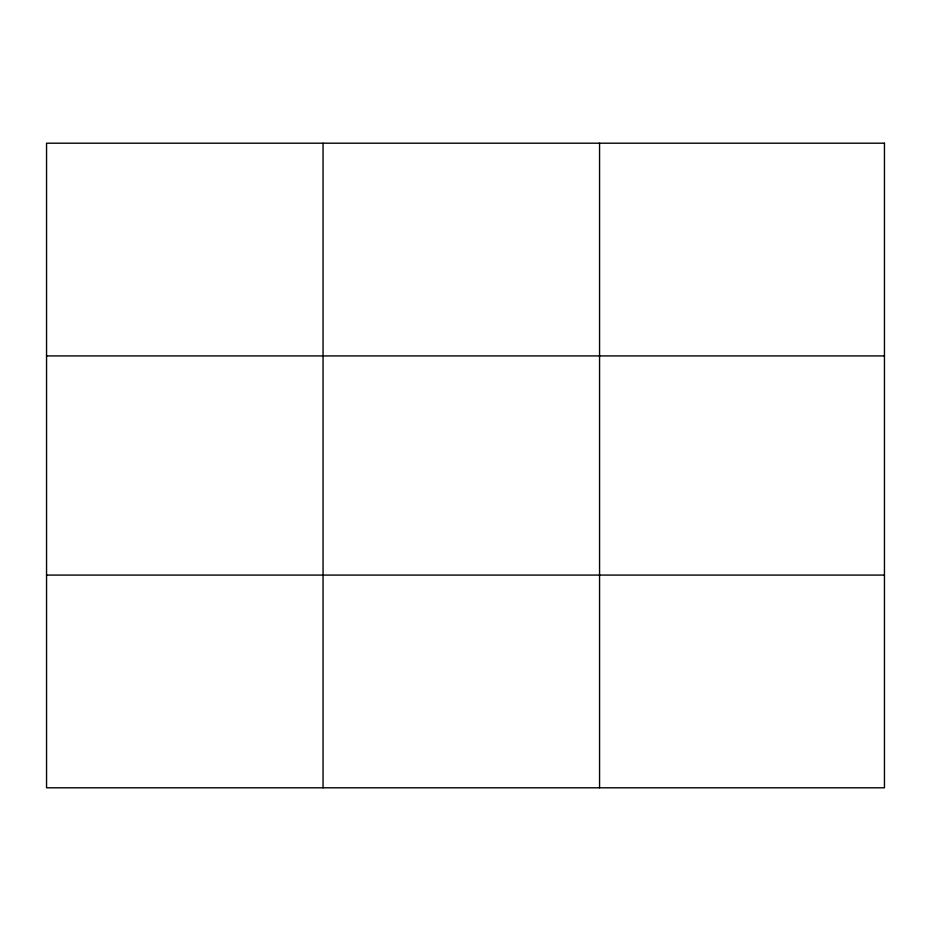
<?xml version="1.0" encoding="UTF-8"?>
<svg xmlns="http://www.w3.org/2000/svg" width="931" height="931" viewBox="0 0 931 931"><rect width="100%" height="100%" fill="white"/><g stroke="black" fill="none" stroke-linecap="round" stroke-linejoin="round"><path stroke-width="1.4" d="M323.057 143.199L323.057 787.801M599.564 143.199L599.564 787.801M46.55 355.921L884.45 355.921M46.55 575.079L884.45 575.079M884.45 143.199L884.45 787.801L46.55 787.801L46.55 143.199L884.45 143.199"/></g></svg>
